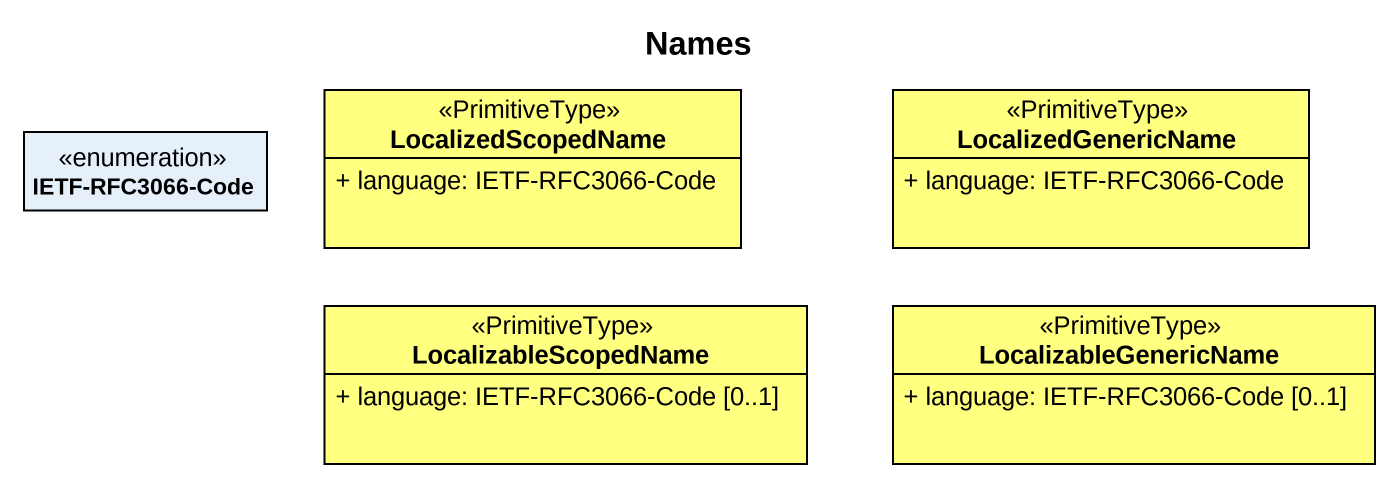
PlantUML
@startuml
title Names
hide circle
hide empty members
skinparam classAttributeIconSize 0
class LocalizedScopedName <<PrimitiveType>> #FFFF80 {
  + language: IETF-RFC3066-Code
}
class LocalizedGenericName <<PrimitiveType>> #FFFF80 {
  + language: IETF-RFC3066-Code
}
enum "IETF-RFC3066-Code" as IETF_RFC3066_Code
class LocalizableScopedName <<PrimitiveType>> #FFFF80 {
  + language: IETF-RFC3066-Code [0..1]
}
class LocalizableGenericName <<PrimitiveType>> #FFFF80 {
  + language: IETF-RFC3066-Code [0..1]
}
@enduml
